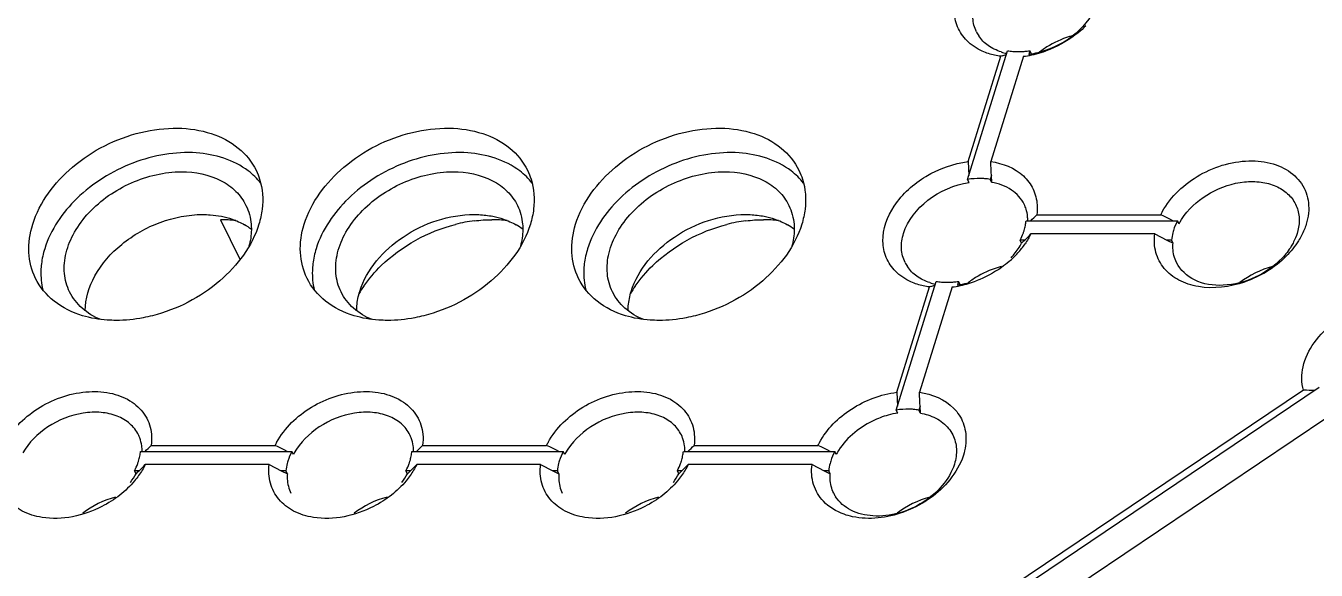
# Model space of a CAD drawing. Header units: millimetres. Extents: x 0 to 297, y 0 to 210.
# Drawn here: x 245.69 to 254.45, y 161.28 to 164.98 of the extents above; entities that cross this region are included whole.
import ezdxf

# ---------------------------------------------------------------- set-up
doc = ezdxf.new("R2010")
doc.units = ezdxf.units.MM
doc.header["$LTSCALE"] = 16.335
doc.layers.add('3_ALL_AXES', color=7, linetype='CONTINUOUS')
doc.layers.add('7_ALL_FEATURES', color=7, linetype='CONTINUOUS')

msp = doc.modelspace()

# ---------------------------------------------------------------- linework, layer by layer
at = {"layer": '3_ALL_AXES', "color": 7, "linetype": 'Continuous'}
for centre, radius, start, end in [((252.94366, 164.32082), 0.60767, 120.278025, 127.9198), ((246.96391, 163.26123), 0.42235, 52.62403, 59.98634), ((248.86684, 162.60873), 1.05369, 97.194925, 104.303057), ((248.85434, 162.81044), 0.85126, 83.089954, 90.051007), ((248.80603, 163.26123), 0.42235, 52.62403, 59.98634), ((250.70896, 162.60873), 1.05369, 97.194925, 104.303057), ((250.69646, 162.81044), 0.85126, 83.089954, 90.051007), ((250.64815, 163.26123), 0.42235, 52.62403, 59.98634), ((252.45959, 162.75406), 0.6078, 120.278545, 127.874978), ((248.66377, 162.74098), 0.82607, 145.350354, 149.623574), ((250.5059, 162.74098), 0.82607, 145.350354, 149.623574)]:
    msp.add_arc(centre, radius, start, end, dxfattribs=at)
for points in [[(252.7947, 164.91055), (252.73972, 164.89643), (252.68628, 164.87425), (252.63727, 164.8456)], [(247.28474, 163.91021), (247.26035, 163.94112), (247.23168, 163.96898), (247.20039, 163.99288)], [(249.12686, 163.91021), (249.10248, 163.94112), (249.0738, 163.96898), (249.04252, 163.99288)], [(250.96898, 163.91021), (250.9446, 163.94112), (250.91592, 163.96898), (250.88464, 163.99288)], [(247.18452, 163.75846), (247.20403, 163.71876), (247.21582, 163.67453), (247.21954, 163.63044)], [(247.29446, 163.73388), (247.29025, 163.6989), (247.28265, 163.6642), (247.27225, 163.63054)], [(248.85967, 163.68474), (248.88421, 163.67989), (248.90851, 163.67351), (248.93218, 163.66542)], [(249.02664, 163.75846), (249.04615, 163.71876), (249.05794, 163.67453), (249.06166, 163.63044)], [(249.13658, 163.73388), (249.13237, 163.6989), (249.12477, 163.6642), (249.11437, 163.63054)], [(250.70179, 163.68474), (250.72633, 163.67989), (250.75063, 163.67351), (250.7743, 163.66542)], [(250.86876, 163.75846), (250.88827, 163.71876), (250.90006, 163.67453), (250.90378, 163.63044)], [(250.9787, 163.73388), (250.97449, 163.6989), (250.9669, 163.6642), (250.95649, 163.63054)], [(247.09005, 163.66542), (247.11952, 163.65535), (247.14823, 163.64254), (247.17517, 163.62694)], [(248.73487, 163.65412), (248.77421, 163.65906), (248.81393, 163.6617), (248.85358, 163.6617)], [(248.93218, 163.66542), (248.96164, 163.65535), (248.99035, 163.64254), (249.01729, 163.62694)], [(250.57699, 163.65412), (250.61633, 163.65906), (250.65605, 163.6617), (250.69571, 163.6617)], [(250.7743, 163.66542), (250.80376, 163.65535), (250.83247, 163.64254), (250.85942, 163.62694)], [(245.81849, 163.46478), (245.80809, 163.43111), (245.80049, 163.39641), (245.79628, 163.36143)], [(247.66061, 163.46478), (247.65021, 163.43111), (247.64261, 163.39641), (247.6384, 163.36143)], [(249.50274, 163.46478), (249.49233, 163.43111), (249.48474, 163.39641), (249.48052, 163.36143)], [(252.30859, 163.34338), (252.2543, 163.32925), (252.20156, 163.30726), (252.15314, 163.27894)], [(254.1509, 163.34343), (254.07136, 163.32275), (253.99459, 163.28502), (253.92965, 163.23467)], [(246.29943, 161.77708), (246.21923, 161.75639), (246.14179, 161.71837), (246.0764, 161.66753)], [(248.14156, 161.77708), (248.06135, 161.75639), (247.98391, 161.71837), (247.91852, 161.66753)], [(249.98368, 161.77708), (249.90347, 161.75639), (249.82604, 161.71837), (249.76065, 161.66753)], [(251.82464, 161.77678), (251.74511, 161.7561), (251.66834, 161.71837), (251.60339, 161.66801)]]:
    msp.add_open_spline(points, degree=3, dxfattribs=at)
for points, knots in [([(245.73715, 163.63054), (245.78365, 163.78101), (245.99655, 164.06064), (246.37943, 164.25233), (246.71433, 164.29419), (246.94536, 164.26049), (247.13692, 164.16263), (247.22453, 164.05529), (247.25281, 163.99766)], [0, 0, 0, 0, 0.2518058, 0.5295383, 0.6634467, 0.7864616, 0.8973577, 1, 1, 1, 1]), ([(247.57927, 163.63054), (247.62577, 163.78101), (247.83868, 164.06064), (248.22155, 164.25233), (248.55645, 164.29419), (248.78748, 164.26049), (248.97904, 164.16263), (249.06665, 164.05529), (249.09493, 163.99766)], [0, 0, 0, 0, 0.2518058, 0.5295383, 0.6634467, 0.7864616, 0.8973577, 1, 1, 1, 1]), ([(249.42139, 163.63054), (249.46789, 163.78101), (249.6808, 164.06064), (250.06367, 164.25233), (250.39857, 164.29419), (250.6296, 164.26049), (250.82116, 164.16263), (250.90877, 164.05529), (250.93705, 163.99766)], [0, 0, 0, 0, 0.2518058, 0.5295383, 0.6634467, 0.7864616, 0.8973577, 1, 1, 1, 1]), ([(247.20039, 163.99288), (247.10139, 164.0685), (246.9, 164.12821), (246.62951, 164.11186), (246.41341, 164.05301), (246.21032, 163.951), (245.98412, 163.77549), (245.85836, 163.59379), (245.81849, 163.46478)], [0, 0, 0, 0, 0.2239052, 0.3517985, 0.4863583, 0.623162, 0.757313, 1, 1, 1, 1]), ([(249.04252, 163.99288), (248.94352, 164.0685), (248.74212, 164.12821), (248.47163, 164.11186), (248.25553, 164.05301), (248.05244, 163.951), (247.82625, 163.77549), (247.70048, 163.59379), (247.66061, 163.46478)], [0, 0, 0, 0, 0.2239052, 0.3517985, 0.4863583, 0.623162, 0.757313, 1, 1, 1, 1]), ([(250.88464, 163.99288), (250.78564, 164.0685), (250.58424, 164.12821), (250.31375, 164.11186), (250.09766, 164.05301), (249.89456, 163.951), (249.66837, 163.77549), (249.5426, 163.59379), (249.50274, 163.46478)], [0, 0, 0, 0, 0.2239052, 0.3517985, 0.4863583, 0.623162, 0.757313, 1, 1, 1, 1]), ([(245.98757, 163.17109), (245.9683, 163.21029), (245.94425, 163.2996), (245.95797, 163.44194), (246.01725, 163.5838), (246.15272, 163.76341), (246.3967, 163.9317), (246.63139, 163.98699), (246.74742, 163.98699)], [0, 0, 0, 0, 0.1017788, 0.2097309, 0.3275175, 0.4555166, 0.7296526, 1, 1, 1, 1]), ([(246.74742, 163.98699), (246.83918, 163.98699), (246.97675, 163.96098), (247.11896, 163.86009), (247.16723, 163.79363), (247.18452, 163.75846)], [0, 0, 0, 0, 0.5332389, 0.7722667, 1, 1, 1, 1]), ([(247.25281, 163.99766), (247.26248, 163.97794), (247.29598, 163.89443), (247.30256, 163.80117), (247.29446, 163.73388)], [0, 0, 0, 0, 0.2447347, 1, 1, 1, 1]), ([(247.82969, 163.17109), (247.81042, 163.21029), (247.78638, 163.2996), (247.80009, 163.44194), (247.85937, 163.5838), (247.99484, 163.76341), (248.23882, 163.9317), (248.47352, 163.98699), (248.58954, 163.98699)], [0, 0, 0, 0, 0.1017788, 0.2097309, 0.3275175, 0.4555166, 0.7296526, 1, 1, 1, 1]), ([(248.58954, 163.98699), (248.6813, 163.98699), (248.81887, 163.96098), (248.96109, 163.86009), (249.00935, 163.79363), (249.02664, 163.75846)], [0, 0, 0, 0, 0.5332389, 0.7722667, 1, 1, 1, 1]), ([(249.09493, 163.99766), (249.10461, 163.97794), (249.1381, 163.89443), (249.14468, 163.80117), (249.13658, 163.73388)], [0, 0, 0, 0, 0.2447347, 1, 1, 1, 1]), ([(249.67181, 163.17109), (249.65255, 163.21029), (249.6285, 163.2996), (249.64221, 163.44194), (249.70149, 163.5838), (249.83696, 163.76341), (250.08094, 163.9317), (250.31564, 163.98699), (250.43166, 163.98699)], [0, 0, 0, 0, 0.1017788, 0.2097309, 0.3275175, 0.4555166, 0.7296526, 1, 1, 1, 1]), ([(250.43166, 163.98699), (250.52342, 163.98699), (250.66099, 163.96098), (250.80321, 163.86009), (250.85147, 163.79363), (250.86876, 163.75846)], [0, 0, 0, 0, 0.5332389, 0.7722667, 1, 1, 1, 1]), ([(250.93705, 163.99766), (250.94673, 163.97794), (250.98023, 163.89443), (250.98681, 163.80117), (250.9787, 163.73388)], [0, 0, 0, 0, 0.2447347, 1, 1, 1, 1]), ([(246.09352, 163.04369), (246.09384, 163.12537), (246.14944, 163.30098), (246.33671, 163.51091), (246.59395, 163.65745), (246.79247, 163.69691), (246.88977, 163.69691)], [0, 0, 0, 0, 0.2189344, 0.4704248, 0.7391978, 1, 1, 1, 1]), ([(246.88977, 163.69691), (246.90736, 163.69691), (246.97506, 163.69439), (247.04259, 163.68164), (247.09005, 163.66542)], [0, 0, 0, 0, 0.2596445, 1, 1, 1, 1]), ([(247.9565, 163.17469), (248.00295, 163.325), (248.23666, 163.58966), (248.56351, 163.69691), (248.73189, 163.69691)], [0, 0, 0, 0, 0.4830228, 1, 1, 1, 1]), ([(248.73189, 163.69691), (248.74283, 163.69691), (248.78564, 163.69592), (248.82839, 163.69093), (248.85967, 163.68474)], [0, 0, 0, 0, 0.255365, 1, 1, 1, 1]), ([(249.79862, 163.17469), (249.84507, 163.325), (250.07878, 163.58966), (250.40563, 163.69691), (250.57402, 163.69691)], [0, 0, 0, 0, 0.4830228, 1, 1, 1, 1]), ([(250.57402, 163.69691), (250.58495, 163.69691), (250.62776, 163.69592), (250.67051, 163.69093), (250.70179, 163.68474)], [0, 0, 0, 0, 0.255365, 1, 1, 1, 1]), ([(245.75659, 163.26342), (245.73005, 163.3175), (245.69904, 163.44254), (245.71808, 163.56885), (245.73715, 163.63054)], [0, 0, 0, 0, 0.4826445, 1, 1, 1, 1]), ([(247.27225, 163.63054), (247.22635, 163.482), (247.01773, 163.20526), (246.71637, 163.05206), (246.55004, 163.00972)], [0, 0, 0, 0, 0.4752822, 1, 1, 1, 1]), ([(247.21954, 163.63044), (247.22056, 163.61832), (247.22243, 163.56819), (247.21481, 163.51788), (247.20485, 163.48126)], [0, 0, 0, 0, 0.242712, 1, 1, 1, 1]), ([(247.59871, 163.26342), (247.57217, 163.3175), (247.54116, 163.44254), (247.5602, 163.56885), (247.57927, 163.63054)], [0, 0, 0, 0, 0.4826445, 1, 1, 1, 1]), ([(247.98421, 163.21065), (248.01888, 163.26084), (248.18454, 163.45347), (248.4204, 163.58242), (248.60652, 163.62975)], [0, 0, 0, 0, 0.2410687, 1, 1, 1, 1]), ([(249.11437, 163.63054), (249.06847, 163.482), (248.85985, 163.20526), (248.55849, 163.05206), (248.39216, 163.00972)], [0, 0, 0, 0, 0.4752822, 1, 1, 1, 1]), ([(249.06166, 163.63044), (249.06268, 163.61832), (249.06455, 163.56819), (249.05693, 163.51788), (249.04697, 163.48126)], [0, 0, 0, 0, 0.242712, 1, 1, 1, 1]), ([(249.44083, 163.26342), (249.41429, 163.3175), (249.38328, 163.44254), (249.40233, 163.56885), (249.42139, 163.63054)], [0, 0, 0, 0, 0.4826445, 1, 1, 1, 1]), ([(249.82634, 163.21065), (249.861, 163.26084), (250.02666, 163.45347), (250.26252, 163.58242), (250.44865, 163.62975)], [0, 0, 0, 0, 0.2410687, 1, 1, 1, 1]), ([(250.95649, 163.63054), (250.91059, 163.482), (250.70197, 163.20526), (250.40061, 163.05206), (250.23428, 163.00972)], [0, 0, 0, 0, 0.4752822, 1, 1, 1, 1]), ([(250.90378, 163.63044), (250.90481, 163.61832), (250.90667, 163.56819), (250.89905, 163.51788), (250.88909, 163.48126)], [0, 0, 0, 0, 0.242712, 1, 1, 1, 1]), ([(245.79628, 163.36143), (245.79447, 163.34639), (245.78981, 163.28766), (245.79546, 163.228), (245.80597, 163.18553)], [0, 0, 0, 0, 0.2572876, 1, 1, 1, 1]), ([(247.6384, 163.36143), (247.63659, 163.34639), (247.63193, 163.28766), (247.63758, 163.228), (247.6481, 163.18553)], [0, 0, 0, 0, 0.2572876, 1, 1, 1, 1]), ([(249.48052, 163.36143), (249.47871, 163.34639), (249.47405, 163.28766), (249.4797, 163.228), (249.49022, 163.18553)], [0, 0, 0, 0, 0.2572876, 1, 1, 1, 1]), ([(246.07566, 163.00972), (246.00648, 163.03062), (245.87806, 163.09264), (245.78592, 163.20365), (245.75659, 163.26342)], [0, 0, 0, 0, 0.5204977, 1, 1, 1, 1]), ([(247.91778, 163.00972), (247.8486, 163.03062), (247.72018, 163.09264), (247.62804, 163.20365), (247.59871, 163.26342)], [0, 0, 0, 0, 0.5204977, 1, 1, 1, 1]), ([(249.75991, 163.00972), (249.69072, 163.03062), (249.56231, 163.09264), (249.47016, 163.20365), (249.44083, 163.26342)], [0, 0, 0, 0, 0.5204977, 1, 1, 1, 1]), ([(246.19929, 162.98337), (246.15332, 163.00185), (246.06865, 163.05139), (246.00804, 163.12944), (245.98757, 163.17109)], [0, 0, 0, 0, 0.5163089, 1, 1, 1, 1]), ([(248.04141, 162.98337), (247.99544, 163.00185), (247.91078, 163.05139), (247.85016, 163.12944), (247.82969, 163.17109)], [0, 0, 0, 0, 0.5163089, 1, 1, 1, 1]), ([(247.93564, 163.04369), (247.93568, 163.05446), (247.93763, 163.09876), (247.9466, 163.14265), (247.9565, 163.17469)], [0, 0, 0, 0, 0.2430927, 1, 1, 1, 1]), ([(249.88353, 162.98337), (249.83757, 163.00185), (249.7529, 163.05139), (249.69229, 163.12944), (249.67181, 163.17109)], [0, 0, 0, 0, 0.5163089, 1, 1, 1, 1]), ([(249.77776, 163.04369), (249.7778, 163.05446), (249.77975, 163.09876), (249.78872, 163.14265), (249.79862, 163.17469)], [0, 0, 0, 0, 0.2430927, 1, 1, 1, 1]), ([(246.30298, 162.97777), (246.2831, 162.97777), (246.20648, 162.98031), (246.13003, 162.99329), (246.07566, 163.00972)], [0, 0, 0, 0, 0.259256, 1, 1, 1, 1]), ([(246.55004, 163.00972), (246.52941, 163.00447), (246.44825, 162.98633), (246.36485, 162.97777), (246.30298, 162.97777)], [0, 0, 0, 0, 0.2558791, 1, 1, 1, 1]), ([(248.1451, 162.97777), (248.12522, 162.97777), (248.0486, 162.98031), (247.97215, 162.99329), (247.91778, 163.00972)], [0, 0, 0, 0, 0.259256, 1, 1, 1, 1]), ([(248.39216, 163.00972), (248.37154, 163.00447), (248.29038, 162.98633), (248.20698, 162.97777), (248.1451, 162.97777)], [0, 0, 0, 0, 0.2558791, 1, 1, 1, 1]), ([(249.98722, 162.97777), (249.96734, 162.97777), (249.89072, 162.98031), (249.81427, 162.99329), (249.75991, 163.00972)], [0, 0, 0, 0, 0.259256, 1, 1, 1, 1]), ([(250.23428, 163.00972), (250.21366, 163.00447), (250.1325, 162.98633), (250.0491, 162.97777), (249.98722, 162.97777)], [0, 0, 0, 0, 0.2558791, 1, 1, 1, 1])]:
    msp.add_open_spline(points, degree=3, knots=knots, dxfattribs=at)
at = {"layer": '7_ALL_FEATURES', "color": 7, "linetype": 'Continuous'}
for p, q in [((252.08169, 163.9355), (252.35173, 164.80935)), ((252.08591, 164.0564), (252.30684, 164.77134)), ((252.46035, 164.77134), (252.23942, 164.0564)), ((252.31632, 164.77429), (252.30684, 164.77134)), ((252.50524, 164.80935), (252.49704, 164.78281)), ((252.51541, 164.78863), (252.50524, 164.80935)), ((252.5109, 164.7872), (252.51541, 164.78863)), ((252.08591, 164.0564), (252.08989, 163.96204)), ((252.24044, 164.03231), (252.23942, 164.0564)), ((252.24145, 164.00856), (252.24044, 164.03231)), ((252.2434, 163.96204), (252.2352, 163.9355)), ((252.24244, 163.98514), (252.24145, 164.00856)), ((252.2434, 163.96204), (252.24244, 163.98514)), ((252.24537, 163.91478), (252.2434, 163.96204)), ((252.09186, 163.91478), (252.08169, 163.9355)), ((252.24537, 163.91478), (252.2352, 163.9355)), ((252.55197, 163.69582), (253.39262, 163.69582)), ((253.41378, 163.68519), (253.39262, 163.69582)), ((253.45506, 163.66447), (253.41378, 163.68519)), ((247.01146, 163.6617), (247.14349, 163.39266)), ((252.47888, 163.65438), (253.50639, 163.65438)), ((253.47518, 163.65438), (253.45506, 163.66447)), ((253.51655, 163.63366), (253.50639, 163.65438)), ((252.46973, 163.52382), (252.43854, 163.52382)), ((252.4487, 163.50311), (252.43854, 163.52382)), ((252.4487, 163.50311), (252.46441, 163.51858)), ((252.46441, 163.51858), (252.46973, 163.52382)), ((252.46973, 163.52382), (252.50094, 163.55467)), ((252.50094, 163.55467), (252.51163, 163.56526)), ((253.35228, 163.56526), (252.51163, 163.56526)), ((253.35228, 163.56526), (253.43484, 163.52382)), ((253.46604, 163.52382), (253.43484, 163.52382)), ((253.43484, 163.52382), (253.47621, 163.5031)), ((253.47621, 163.5031), (253.46604, 163.52382)), ((251.59756, 162.36885), (251.8676, 163.2427)), ((252.02111, 163.2427), (252.01291, 163.21615)), ((252.03128, 163.22197), (252.02111, 163.2427)), ((251.60178, 162.48974), (251.82271, 163.20468)), ((251.97622, 163.20468), (251.75529, 162.48974)), ((251.83218, 163.20763), (251.82271, 163.20468)), ((252.02673, 163.22053), (252.03128, 163.22197)), ((254.46886, 162.52132), (249.09548, 158.90254)), ((254.36083, 162.50371), (249.16284, 159.00304)), ((251.60178, 162.48974), (251.60576, 162.39539)), ((251.75632, 162.46538), (251.75529, 162.48974)), ((251.75733, 162.44153), (251.75632, 162.46538)), ((254.38072, 162.50307), (254.36083, 162.50371)), ((254.40043, 162.50248), (254.38072, 162.50307)), ((254.41997, 162.50194), (254.40043, 162.50248)), ((254.43934, 162.50144), (254.41997, 162.50194)), ((251.60773, 162.34812), (251.59756, 162.36885)), ((251.75927, 162.39538), (251.75107, 162.36885)), ((251.76124, 162.34812), (251.75107, 162.36885)), ((251.75831, 162.4182), (251.75733, 162.44153)), ((251.75927, 162.39538), (251.75831, 162.4182)), ((251.76124, 162.34812), (251.75927, 162.39538)), ((249.32288, 158.81841), (254.52087, 162.31907)), ((246.54147, 162.12916), (247.38212, 162.12916)), ((247.40343, 162.11846), (247.38212, 162.12916)), ((247.44471, 162.09774), (247.40343, 162.11846)), ((247.46469, 162.08772), (247.44471, 162.09774)), ((248.38359, 162.12916), (249.22425, 162.12916)), ((249.24555, 162.11846), (249.22425, 162.12916)), ((249.28683, 162.09774), (249.24555, 162.11846)), ((249.30681, 162.08772), (249.28683, 162.09774)), ((250.22572, 162.12916), (251.06637, 162.12916)), ((251.08745, 162.11857), (251.06637, 162.12916)), ((251.12874, 162.09785), (251.08745, 162.11857)), ((251.14894, 162.08772), (251.12874, 162.09785)), ((246.46838, 162.08772), (247.49589, 162.08772)), ((247.50605, 162.067), (247.49589, 162.08772)), ((248.3105, 162.08772), (249.33801, 162.08772)), ((249.34818, 162.067), (249.33801, 162.08772)), ((250.15263, 162.08772), (251.18013, 162.08772)), ((251.1903, 162.06701), (251.18013, 162.08772)), ((246.45924, 161.95717), (246.42804, 161.95717)), ((246.43821, 161.93645), (246.42804, 161.95717)), ((246.43821, 161.93645), (246.45389, 161.95189)), ((246.45389, 161.95189), (246.45924, 161.95717)), ((246.45924, 161.95717), (246.49033, 161.98791)), ((246.49033, 161.98791), (246.50113, 161.99861)), ((247.34178, 161.99861), (246.50113, 161.99861)), ((247.34178, 161.99861), (247.42435, 161.95717)), ((247.45554, 161.95717), (247.42435, 161.95717)), ((247.42435, 161.95717), (247.46571, 161.93645)), ((247.46571, 161.93645), (247.45554, 161.95717)), ((248.30136, 161.95717), (248.27016, 161.95717)), ((248.28033, 161.93645), (248.27016, 161.95717)), ((248.28033, 161.93645), (248.29601, 161.95189)), ((248.29601, 161.95189), (248.30136, 161.95717)), ((248.30136, 161.95717), (248.33245, 161.98791)), ((248.33245, 161.98791), (248.34325, 161.99861)), ((249.1839, 161.99861), (248.34325, 161.99861)), ((249.1839, 161.99861), (249.26647, 161.95717)), ((249.29766, 161.95717), (249.26647, 161.95717)), ((249.26647, 161.95717), (249.30783, 161.93645)), ((249.30783, 161.93645), (249.29766, 161.95717)), ((250.14348, 161.95717), (250.11228, 161.95717)), ((250.12245, 161.93645), (250.11228, 161.95717)), ((250.12245, 161.93645), (250.13813, 161.95189)), ((250.13813, 161.95189), (250.14348, 161.95717)), ((250.14348, 161.95717), (250.17457, 161.9879)), ((250.17457, 161.9879), (250.18537, 161.99861)), ((251.02602, 161.99861), (250.18537, 161.99861)), ((251.02602, 161.99861), (251.10858, 161.95717)), ((251.13979, 161.95717), (251.10858, 161.95717)), ((251.10858, 161.95717), (251.14995, 161.93645)), ((251.14995, 161.93645), (251.13979, 161.95717))]:
    msp.add_line(p, q, dxfattribs=at)
for centre, radius, start, end in [((252.35369, 165.04098), 0.23619, 206.176536, 213.693327), ((252.36252, 165.50466), 0.74005, 282.019265, 292.407374), ((252.4241, 165.16434), 0.38079, 252.598699, 258.174802), ((249.67126, 173.2623), 8.8906, 287.308223, 287.492014), ((252.42338, 165.23602), 0.43265, 260.468037, 265.401808), ((252.42639, 165.27259), 0.46933, 265.393423, 270.026406), ((252.42635, 165.30813), 0.50488, 270.028414, 274.441397), ((252.37545, 165.44552), 0.67951, 277.177817, 281.99184), ((252.42423, 165.33741), 0.53423, 274.42522, 277.515189), ((252.42254, 165.35089), 0.54782, 277.506364, 278.683303), ((250.36633, 171.54266), 7.0877, 287.494918, 287.61246), ((252.42839, 165.3555), 0.57351, 278.727487, 284.774546), ((252.16356, 163.50883), 0.43265, 80.468037, 85.401808), ((252.25445, 163.66304), 0.23514, 17.306805, 26.137956), ((252.22451, 163.65787), 0.2656, 359.296613, 5.781656), ((236.48029, 179.89846), 22.82158, 314.619572, 314.767502), ((253.83534, 163.47909), 0.49292, 151.291154, 153.916188), ((247.01222, 162.81044), 0.85126, 83.089954, 90.051007), ((252.13411, 163.69164), 0.34725, 341.521034, 342.825164), ((252.15228, 163.68627), 0.32831, 342.783616, 348.754195), ((252.17354, 163.68184), 0.3066, 348.791759, 351.861407), ((252.1862, 163.68003), 0.2938, 351.861527, 354.991008), ((253.79985, 163.4899), 0.33579, 162.816721, 165.777203), ((252.12594, 163.69438), 0.35587, 339.954805, 341.519966), ((251.92679, 163.88543), 0.66944, 310.673687, 317.814306), ((251.97523, 163.84143), 0.604, 317.822313, 325.298785), ((251.86956, 163.47433), 0.23619, 206.176536, 213.693327), ((251.93924, 163.66937), 0.43265, 260.468037, 265.401808), ((251.94225, 163.70593), 0.46933, 265.393423, 270.026406), ((251.94222, 163.74148), 0.50488, 270.028414, 274.441397), ((251.9401, 163.77076), 0.53423, 274.425218, 277.514915), ((251.9384, 163.78424), 0.54782, 277.506092, 278.683304), ((251.88006, 163.93256), 0.73438, 281.983553, 290.820252), ((251.93997, 163.59768), 0.38079, 252.598699, 258.174802), ((249.18709, 171.69576), 8.89071, 287.308207, 287.492013), ((251.89098, 163.88184), 0.6825, 277.174827, 281.97076), ((249.88233, 169.9768), 7.08841, 287.491919, 287.609083), ((251.94382, 163.79127), 0.57597, 278.73364, 285.256561), ((251.67942, 161.94217), 0.43265, 80.468037, 85.401808), ((251.69494, 161.78065), 0.57413, 98.736873, 105.280369), ((246.24587, 162.0973), 0.23302, 20.927713, 26.143033), ((248.08799, 162.0973), 0.23302, 20.927713, 26.143033), ((249.93011, 162.0973), 0.23302, 20.927713, 26.143033), ((246.21584, 162.09118), 0.26377, 359.312279, 7.49781), ((230.47069, 178.3349), 22.82315, 314.612487, 314.760424), ((247.82458, 161.91257), 0.49262, 151.281103, 153.916913), ((248.05796, 162.09118), 0.26377, 359.312279, 7.49781), ((232.31281, 178.3349), 22.82315, 314.612487, 314.760424), ((249.6667, 161.91257), 0.49262, 151.281103, 153.916913), ((249.90008, 162.09118), 0.26377, 359.312279, 7.49781), ((234.15494, 178.3349), 22.82315, 314.612487, 314.760424), ((251.5097, 161.91215), 0.49359, 151.407446, 153.917734), ((246.11544, 162.12772), 0.35587, 339.954805, 341.519966), ((246.12361, 162.12498), 0.34725, 341.521034, 342.825164), ((246.14178, 162.11962), 0.32831, 342.783616, 348.754195), ((246.16304, 162.11519), 0.3066, 348.791759, 351.861407), ((246.1757, 162.11337), 0.2938, 351.861527, 354.991008), ((247.78935, 161.92324), 0.33579, 162.816721, 165.777203), ((247.87019, 161.87375), 0.41224, 150.414495, 152.043677), ((247.95756, 162.12772), 0.35587, 339.954805, 341.519966), ((247.96574, 162.12498), 0.34725, 341.521034, 342.825164), ((247.9839, 162.11962), 0.32831, 342.783616, 348.754195), ((248.00516, 162.11519), 0.3066, 348.791759, 351.861407), ((248.01782, 162.11337), 0.2938, 351.861527, 354.991008), ((249.63147, 161.92324), 0.33579, 162.816721, 165.777203), ((249.71231, 161.87375), 0.41224, 150.414495, 152.043677), ((249.79968, 162.12772), 0.35587, 339.954805, 341.519966), ((249.80786, 162.12498), 0.34725, 341.521034, 342.825164), ((249.82603, 162.11962), 0.32831, 342.783616, 348.754195), ((249.84728, 162.11519), 0.3066, 348.791759, 351.861407), ((249.85995, 162.11337), 0.2938, 351.861527, 354.991008), ((251.47359, 161.92324), 0.33579, 162.816721, 165.777203), ((251.55618, 161.87282), 0.41422, 150.388048, 152.043986), ((251.38466, 161.9072), 0.2353, 206.155999, 212.593688)]:
    msp.add_arc(centre, radius, start, end, dxfattribs=at)
for points, knots in [([(252.07629, 164.87804), (252.05009, 164.90455), (252.00689, 164.96858), (251.97567, 165.1283), (252.05888, 165.34797), (252.27593, 165.54035), (252.46956, 165.61046), (252.57004, 165.62305)], [0, 0, 0, 0, 0.1040613, 0.2093208, 0.4433766, 0.7173038, 1, 1, 1, 1]), ([(252.14173, 164.93679), (252.12739, 164.96598), (252.11064, 165.03351), (252.12093, 165.10171), (252.13122, 165.13503)], [0, 0, 0, 0, 0.4825755, 1, 1, 1, 1]), ([(252.96018, 165.13503), (252.93561, 165.05554), (252.82439, 164.90717), (252.66355, 164.82433), (252.57464, 164.80095)], [0, 0, 0, 0, 0.4750809, 1, 1, 1, 1]), ([(252.88422, 164.97868), (252.86754, 164.96202), (252.79605, 164.89774), (252.71165, 164.84808), (252.64462, 164.82049)], [0, 0, 0, 0, 0.2454263, 1, 1, 1, 1]), ([(252.22419, 164.78994), (252.20975, 164.7946), (252.15582, 164.81503), (252.10617, 164.84779), (252.07629, 164.87804)], [0, 0, 0, 0, 0.2629884, 1, 1, 1, 1]), ([(251.59215, 163.31138), (251.56596, 163.3379), (251.52276, 163.40193), (251.49154, 163.56165), (251.57475, 163.78131), (251.79179, 163.97369), (251.98543, 164.0438), (252.08591, 164.0564)], [0, 0, 0, 0, 0.1040613, 0.2093208, 0.4433766, 0.7173038, 1, 1, 1, 1]), ([(252.23942, 164.0564), (252.31935, 164.04554), (252.43858, 163.99956), (252.53286, 163.8731), (252.55141, 163.79971), (252.55401, 163.76295)], [0, 0, 0, 0, 0.5229899, 0.761097, 1, 1, 1, 1]), ([(253.40301, 163.71587), (253.46018, 163.82029), (253.60313, 163.95151), (253.82808, 164.04426), (254.00696, 164.06981), (254.17245, 164.04523), (254.30721, 163.96997), (254.39023, 163.84836), (254.39991, 163.75245), (254.39525, 163.70592)], [0, 0, 0, 0, 0.271152, 0.4145378, 0.5519149, 0.677315, 0.7893964, 0.8934982, 1, 1, 1, 1]), ([(252.19824, 163.94008), (252.18878, 163.94085), (252.14989, 163.94277), (252.1108, 163.93994), (252.08169, 163.9355)], [0, 0, 0, 0, 0.2436785, 1, 1, 1, 1]), ([(251.64709, 163.56838), (251.67455, 163.65723), (251.80521, 163.81929), (251.99135, 163.89943), (252.09186, 163.91478)], [0, 0, 0, 0, 0.4776994, 1, 1, 1, 1]), ([(252.46554, 163.76663), (252.44657, 163.80528), (252.38168, 163.87601), (252.2927, 163.9068), (252.24537, 163.91478)], [0, 0, 0, 0, 0.4728567, 1, 1, 1, 1]), ([(253.55182, 163.68938), (253.59874, 163.75288), (253.72505, 163.85859), (253.91722, 163.92221), (254.07119, 163.92181), (254.17308, 163.89535), (254.25617, 163.84369), (254.29453, 163.79341), (254.30767, 163.76662)], [0, 0, 0, 0, 0.2693016, 0.5437641, 0.6721043, 0.7901673, 0.8982423, 1, 1, 1, 1]), ([(254.33115, 163.68212), (254.33199, 163.67288), (254.3334, 163.63456), (254.32674, 163.59611), (254.31817, 163.56838)], [0, 0, 0, 0, 0.2421353, 1, 1, 1, 1]), ([(251.65759, 163.37014), (251.64325, 163.39933), (251.62651, 163.46685), (251.63679, 163.53506), (251.64709, 163.56838)], [0, 0, 0, 0, 0.4825755, 1, 1, 1, 1]), ([(252.37721, 163.40378), (252.38439, 163.4115), (252.41129, 163.44226), (252.43449, 163.47633), (252.4487, 163.50311)], [0, 0, 0, 0, 0.2581065, 1, 1, 1, 1]), ([(253.64778, 163.20731), (253.60184, 163.21512), (253.51528, 163.24234), (253.41047, 163.32408), (253.35091, 163.43843), (253.34691, 163.52356), (253.35228, 163.56526)], [0, 0, 0, 0, 0.2715745, 0.5186017, 0.7549743, 1, 1, 1, 1]), ([(253.49971, 163.37013), (253.48489, 163.40031), (253.47398, 163.44612), (253.47519, 163.49144), (253.47621, 163.5031)], [0, 0, 0, 0, 0.7417815, 1, 1, 1, 1]), ([(254.29457, 163.51038), (254.28969, 163.50073), (254.26795, 163.46162), (254.24024, 163.42594), (254.21698, 163.40126)], [0, 0, 0, 0, 0.2417084, 1, 1, 1, 1]), ([(254.34866, 163.55515), (254.34213, 163.54255), (254.31283, 163.49148), (254.27532, 163.44528), (254.24384, 163.41362)], [0, 0, 0, 0, 0.2412274, 1, 1, 1, 1]), ([(254.24384, 163.41362), (254.16589, 163.33521), (253.97564, 163.21813), (253.75159, 163.18964), (253.64778, 163.20731)], [0, 0, 0, 0, 0.5122069, 1, 1, 1, 1]), ([(252.3631, 163.37771), (252.34694, 163.36379), (252.27904, 163.31049), (252.20179, 163.26918), (252.14108, 163.24613)], [0, 0, 0, 0, 0.2472735, 1, 1, 1, 1]), ([(254.21698, 163.40126), (254.16545, 163.34657), (254.03922, 163.25837), (253.82647, 163.20282), (253.62377, 163.23052), (253.52459, 163.31944), (253.49971, 163.37013)], [0, 0, 0, 0, 0.2761366, 0.5500972, 0.7925027, 1, 1, 1, 1]), ([(251.74006, 163.22329), (251.72562, 163.22795), (251.67169, 163.24838), (251.62203, 163.28114), (251.59215, 163.31138)], [0, 0, 0, 0, 0.2629884, 1, 1, 1, 1]), ([(254.36083, 162.50371), (254.34633, 162.55465), (254.34743, 162.67325), (254.4292, 162.83811), (254.5716, 162.97852), (254.7548, 163.07664), (254.95335, 163.11931), (255.1408, 163.09941), (255.29178, 163.014), (255.34606, 162.91652), (255.35761, 162.86723)], [0, 0, 0, 0, 0.1091693, 0.2327766, 0.3706481, 0.5150908, 0.655593, 0.7833054, 0.8956617, 1, 1, 1, 1]), ([(245.55043, 162.14928), (245.60428, 162.24762), (245.77805, 162.4132), (246.05581, 162.5048), (246.27584, 162.48955), (246.41326, 162.43312), (246.51121, 162.33379), (246.53866, 162.24734), (246.54282, 162.20434)], [0, 0, 0, 0, 0.2688776, 0.5478254, 0.6758259, 0.7910885, 0.8963923, 1, 1, 1, 1]), ([(247.39255, 162.14928), (247.44641, 162.24762), (247.62017, 162.4132), (247.89793, 162.5048), (248.11796, 162.48955), (248.25538, 162.43312), (248.35333, 162.33379), (248.38078, 162.24734), (248.38494, 162.20434)], [0, 0, 0, 0, 0.2688776, 0.5478254, 0.6758259, 0.7910885, 0.8963923, 1, 1, 1, 1]), ([(249.23468, 162.14928), (249.28853, 162.24762), (249.4623, 162.4132), (249.74006, 162.5048), (249.96008, 162.48955), (250.0975, 162.43312), (250.19545, 162.33379), (250.22291, 162.24734), (250.22707, 162.20434)], [0, 0, 0, 0, 0.2688776, 0.5478254, 0.6758259, 0.7910885, 0.8963923, 1, 1, 1, 1]), ([(251.0763, 162.14837), (251.12637, 162.24028), (251.28536, 162.39812), (251.49293, 162.4761), (251.60178, 162.48974)], [0, 0, 0, 0, 0.4882473, 1, 1, 1, 1]), ([(251.75529, 162.48974), (251.84027, 162.4782), (251.96824, 162.42639), (252.05955, 162.28381), (252.07175, 162.20316), (252.07055, 162.16329)], [0, 0, 0, 0, 0.5203053, 0.7579991, 1, 1, 1, 1]), ([(251.71411, 162.37343), (251.70465, 162.37419), (251.66576, 162.37612), (251.62666, 162.37329), (251.59756, 162.36885)], [0, 0, 0, 0, 0.2436785, 1, 1, 1, 1]), ([(246.45505, 162.19997), (246.44109, 162.22841), (246.39943, 162.28167), (246.30869, 162.33405), (246.19805, 162.35777), (246.03326, 162.34997), (245.83408, 162.27121), (245.70997, 162.14844), (245.66957, 162.07728)], [0, 0, 0, 0, 0.1018899, 0.2108191, 0.3305617, 0.4609019, 0.7368443, 1, 1, 1, 1]), ([(248.29717, 162.19997), (248.28321, 162.22841), (248.24155, 162.28167), (248.15082, 162.33405), (248.04017, 162.35777), (247.87538, 162.34997), (247.6762, 162.27121), (247.55209, 162.14844), (247.5117, 162.07728)], [0, 0, 0, 0, 0.1018899, 0.2108191, 0.3305617, 0.4609019, 0.7368443, 1, 1, 1, 1]), ([(250.1393, 162.19997), (250.12534, 162.22841), (250.08367, 162.28167), (249.99294, 162.33405), (249.8823, 162.35777), (249.7175, 162.34997), (249.51832, 162.27121), (249.39421, 162.14844), (249.35382, 162.07728)], [0, 0, 0, 0, 0.1018899, 0.2108191, 0.3305617, 0.4609019, 0.7368443, 1, 1, 1, 1]), ([(251.54363, 162.33448), (251.50703, 162.32452), (251.37036, 162.27325), (251.24947, 162.17149), (251.19606, 162.0775)], [0, 0, 0, 0, 0.2597772, 1, 1, 1, 1]), ([(251.81292, 162.33578), (251.84947, 162.3243), (251.91726, 162.29076), (251.96582, 162.2317), (251.98141, 162.19997)], [0, 0, 0, 0, 0.5200977, 1, 1, 1, 1]), ([(251.98141, 162.19997), (251.99575, 162.17077), (252.0125, 162.10325), (252.00221, 162.03504), (251.99191, 162.00172)], [0, 0, 0, 0, 0.4825755, 1, 1, 1, 1]), ([(252.06093, 162.09117), (252.05657, 162.07257), (252.03233, 161.99507), (251.98734, 161.92495), (251.94671, 161.87827)], [0, 0, 0, 0, 0.2359309, 1, 1, 1, 1]), ([(245.80019, 161.63983), (245.75364, 161.64727), (245.66585, 161.67392), (245.55921, 161.75558), (245.49842, 161.87068), (245.49424, 161.95657), (245.49966, 161.99861)], [0, 0, 0, 0, 0.2720874, 0.5192378, 0.7553469, 1, 1, 1, 1]), ([(246.45602, 161.92343), (246.44738, 161.91134), (246.40995, 161.86298), (246.36536, 161.82028), (246.32904, 161.79163)], [0, 0, 0, 0, 0.2431028, 1, 1, 1, 1]), ([(247.64231, 161.63983), (247.59576, 161.64727), (247.50797, 161.67392), (247.40134, 161.75558), (247.34054, 161.87068), (247.33637, 161.95657), (247.34178, 161.99861)], [0, 0, 0, 0, 0.2720874, 0.5192378, 0.7553469, 1, 1, 1, 1]), ([(247.46571, 161.93645), (247.46469, 161.9248), (247.46349, 161.87948), (247.47439, 161.83366), (247.48921, 161.80348)], [0, 0, 0, 0, 0.2581203, 1, 1, 1, 1]), ([(248.29814, 161.92343), (248.2895, 161.91134), (248.25207, 161.86298), (248.20748, 161.82028), (248.17116, 161.79163)], [0, 0, 0, 0, 0.2431028, 1, 1, 1, 1]), ([(249.48443, 161.63983), (249.43788, 161.64727), (249.3501, 161.67392), (249.24346, 161.75558), (249.18267, 161.87068), (249.17849, 161.95657), (249.1839, 161.99861)], [0, 0, 0, 0, 0.2720874, 0.5192378, 0.7553469, 1, 1, 1, 1]), ([(249.30783, 161.93645), (249.30681, 161.9248), (249.30561, 161.87948), (249.31651, 161.83366), (249.33133, 161.80348)], [0, 0, 0, 0, 0.2581203, 1, 1, 1, 1]), ([(250.14026, 161.92343), (250.13162, 161.91134), (250.09419, 161.86298), (250.04961, 161.82028), (250.01328, 161.79163)], [0, 0, 0, 0, 0.2431028, 1, 1, 1, 1]), ([(251.10348, 161.74942), (251.07329, 161.7813), (251.02581, 161.86127), (251.02023, 161.95363), (251.02602, 161.99861)], [0, 0, 0, 0, 0.4919336, 1, 1, 1, 1]), ([(251.17345, 161.80348), (251.15864, 161.83366), (251.14773, 161.87947), (251.14894, 161.92479), (251.14995, 161.93645)], [0, 0, 0, 0, 0.7417815, 1, 1, 1, 1]), ([(251.99191, 162.00172), (251.95906, 161.89541), (251.79073, 161.71101), (251.55674, 161.64282), (251.43911, 161.65013)], [0, 0, 0, 0, 0.4856252, 1, 1, 1, 1]), ([(251.94671, 161.87827), (251.86729, 161.78702), (251.6618, 161.65096), (251.41393, 161.62045), (251.30113, 161.64456)], [0, 0, 0, 0, 0.5118765, 1, 1, 1, 1]), ([(246.32904, 161.79163), (246.29109, 161.7617), (246.13444, 161.66141), (245.93625, 161.61807), (245.80019, 161.63983)], [0, 0, 0, 0, 0.2596636, 1, 1, 1, 1]), ([(248.17116, 161.79163), (248.13322, 161.7617), (247.97656, 161.66141), (247.77837, 161.61807), (247.64231, 161.63983)], [0, 0, 0, 0, 0.2596636, 1, 1, 1, 1]), ([(250.01328, 161.79163), (249.97534, 161.7617), (249.81868, 161.66141), (249.62049, 161.61807), (249.48443, 161.63983)], [0, 0, 0, 0, 0.2596636, 1, 1, 1, 1]), ([(251.30113, 161.64456), (251.28148, 161.64876), (251.20907, 161.66882), (251.14137, 161.70941), (251.10348, 161.74942)], [0, 0, 0, 0, 0.2672195, 1, 1, 1, 1]), ([(251.43911, 161.65013), (251.38743, 161.65335), (251.2894, 161.67548), (251.21102, 161.74197), (251.18642, 161.78045)], [0, 0, 0, 0, 0.5313116, 1, 1, 1, 1])]:
    msp.add_open_spline(points, degree=3, knots=knots, dxfattribs=at)
for points in [[(252.22134, 164.84441), (252.19643, 164.86214), (252.17414, 164.88452), (252.15718, 164.90996)], [(252.26306, 164.81968), (252.24853, 164.82677), (252.23451, 164.83503), (252.22134, 164.84441)], [(252.31022, 164.80097), (252.29409, 164.80604), (252.27825, 164.81225), (252.26306, 164.81968)], [(252.30684, 164.77134), (252.27886, 164.77514), (252.25107, 164.78127), (252.22419, 164.78994)], [(252.55401, 163.76295), (252.5556, 163.74062), (252.55483, 163.71802), (252.55197, 163.69582)], [(254.30767, 163.76662), (254.32055, 163.74038), (254.32849, 163.71123), (254.33115, 163.68212)], [(252.48876, 163.68462), (252.48709, 163.70099), (252.48384, 163.71729), (252.47894, 163.73299)], [(253.51655, 163.63366), (253.52686, 163.65307), (253.53875, 163.6717), (253.55182, 163.68938)], [(254.39525, 163.70592), (254.3927, 163.68039), (254.38732, 163.65505), (254.37975, 163.63054)], [(253.50639, 163.65438), (253.49533, 163.63354), (253.48601, 163.61164), (253.47904, 163.5891)], [(254.37975, 163.63054), (254.37172, 163.60457), (254.36116, 163.57929), (254.34866, 163.55515)], [(252.43854, 163.52382), (252.44685, 163.53949), (252.45417, 163.55574), (252.46025, 163.5724)], [(252.51163, 163.56526), (252.50012, 163.54175), (252.48667, 163.51911), (252.47179, 163.49757)], [(253.47435, 163.5724), (253.47032, 163.55647), (253.46747, 163.54019), (253.46604, 163.52382)], [(254.31817, 163.56838), (254.31201, 163.54844), (254.30398, 163.52901), (254.29457, 163.51038)], [(251.73721, 163.27775), (251.7123, 163.29549), (251.69, 163.31786), (251.67305, 163.3433)], [(251.77893, 163.25302), (251.7644, 163.26012), (251.75037, 163.26837), (251.73721, 163.27775)], [(251.82609, 163.23432), (251.80995, 163.23939), (251.79412, 163.2456), (251.77893, 163.25302)], [(251.82271, 163.20468), (251.79473, 163.20848), (251.76694, 163.21462), (251.74006, 163.22329)], [(251.76124, 162.34812), (251.7787, 162.34518), (251.79602, 162.34109), (251.81292, 162.33578)], [(246.54282, 162.20434), (246.54523, 162.17939), (246.54467, 162.15402), (246.54147, 162.12916)], [(248.38494, 162.20434), (248.38736, 162.17939), (248.3868, 162.15402), (248.38359, 162.12916)], [(250.22707, 162.20434), (250.22948, 162.17939), (250.22892, 162.15402), (250.22572, 162.12916)], [(246.47735, 162.1256), (246.47487, 162.14432), (246.47026, 162.1629), (246.46352, 162.18053)], [(248.31947, 162.1256), (248.31699, 162.14432), (248.31238, 162.1629), (248.30564, 162.18053)], [(250.1616, 162.1256), (250.15912, 162.14432), (250.15451, 162.1629), (250.14776, 162.18053)], [(252.07055, 162.16329), (252.06982, 162.13905), (252.06647, 162.11479), (252.06093, 162.09117)], [(247.49589, 162.08772), (247.48483, 162.06688), (247.47551, 162.04498), (247.46855, 162.02244)], [(249.33801, 162.08772), (249.32695, 162.06688), (249.31763, 162.04498), (249.31067, 162.02244)], [(251.18013, 162.08772), (251.16907, 162.06688), (251.15976, 162.04498), (251.15279, 162.02244)], [(246.4007, 161.87773), (246.41465, 161.8963), (246.42732, 161.91593), (246.43821, 161.93645)], [(246.42804, 161.95717), (246.43635, 161.97284), (246.44367, 161.98908), (246.44975, 162.00574)], [(246.50113, 161.99861), (246.48828, 161.97236), (246.47301, 161.94721), (246.45602, 161.92343)], [(247.46385, 162.00574), (247.45982, 161.98982), (247.45697, 161.97353), (247.45554, 161.95717)], [(248.24282, 161.87773), (248.25677, 161.8963), (248.26944, 161.91593), (248.28033, 161.93645)], [(248.27016, 161.95717), (248.27847, 161.97284), (248.2858, 161.98908), (248.29187, 162.00574)], [(248.34325, 161.99861), (248.33041, 161.97236), (248.31513, 161.94721), (248.29814, 161.92343)], [(249.30597, 162.00574), (249.30194, 161.98982), (249.2991, 161.97353), (249.29766, 161.95717)], [(250.08495, 161.87773), (250.09889, 161.8963), (250.11156, 161.91593), (250.12245, 161.93645)], [(250.11228, 161.95717), (250.12059, 161.97284), (250.12792, 161.98908), (250.134, 162.00574)], [(250.18537, 161.99861), (250.17253, 161.97236), (250.15725, 161.94721), (250.14026, 161.92343)], [(251.14809, 162.00574), (251.14406, 161.98982), (251.14122, 161.97353), (251.13979, 161.95717)]]:
    msp.add_open_spline(points, degree=3, dxfattribs=at)

doc.saveas('drawing.dxf')
